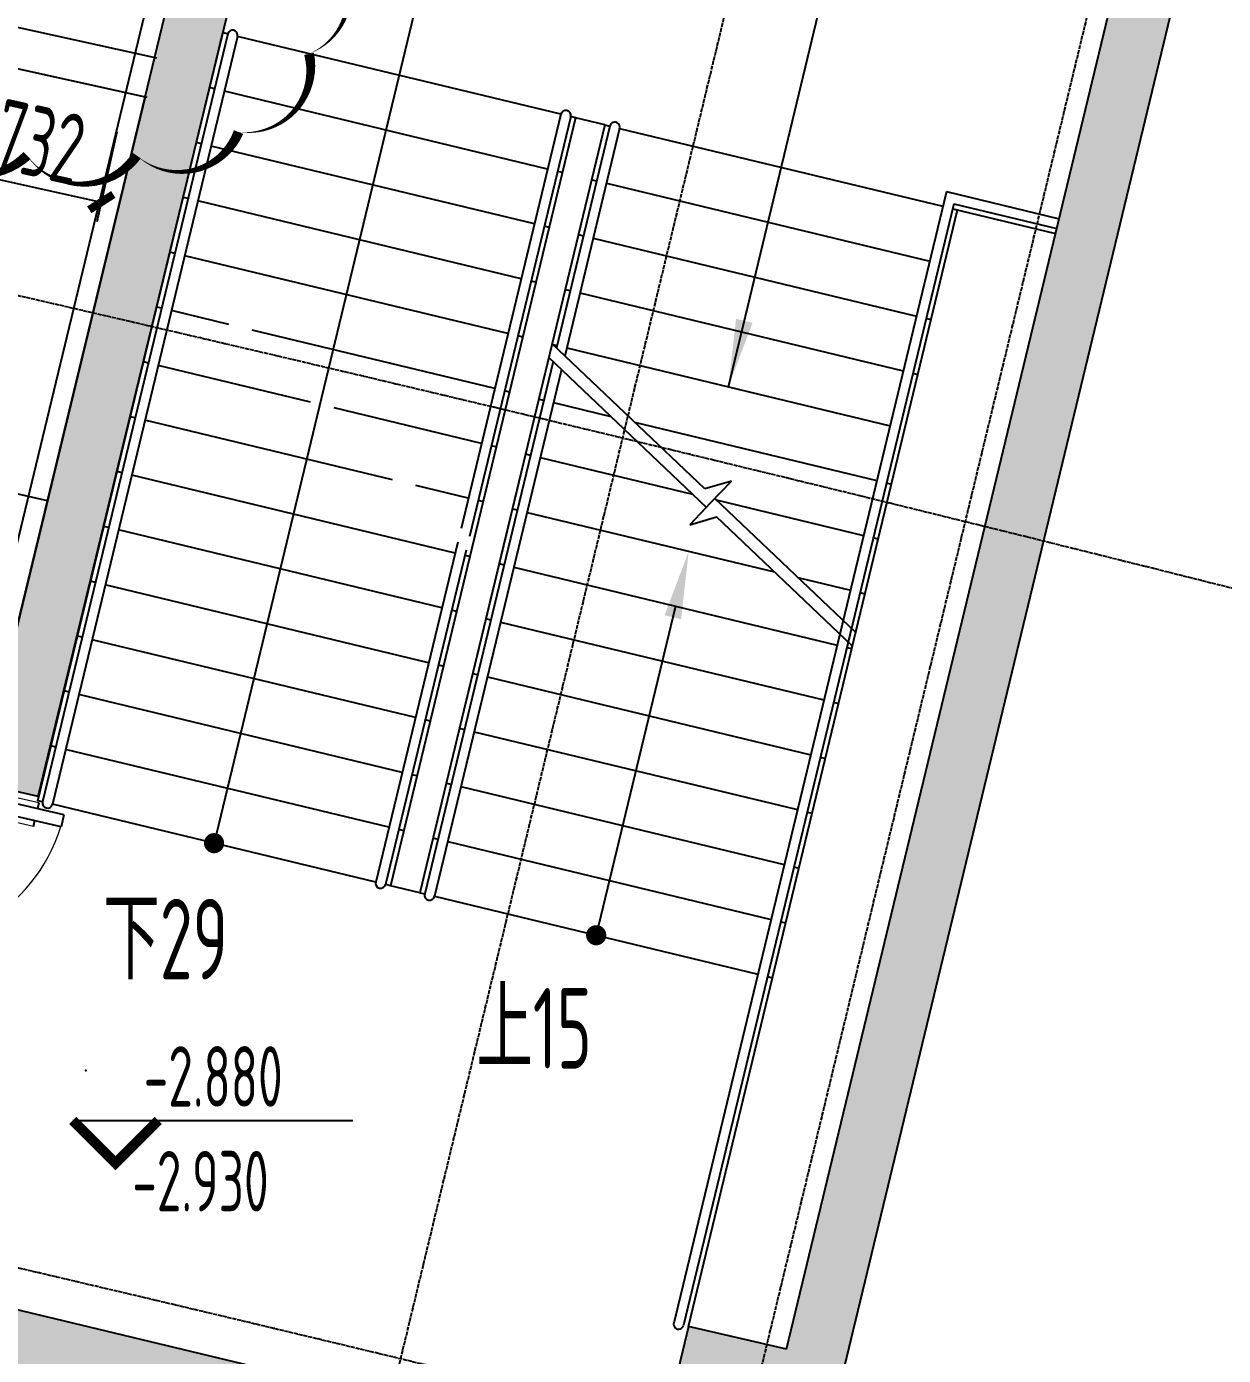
# Model space of a CAD drawing. Header units: millimetres. Extents: x 11639278 to 23698211, y -13072636 to -5537337.
# Drawn here: x 11790478 to 11796416, y -6327378 to -6320783 of the extents above; entities that cross this region are included whole.
import ezdxf
from ezdxf.enums import TextEntityAlignment as Align

# ---------------------------------------------------------------- set-up
doc = ezdxf.new("R2010")
doc.units = ezdxf.units.MM
doc.header["$LTSCALE"] = 10
for name, pattern in [('A2-RI-F1$0$CENTER', [2, 1.25, -0.25, 0.25, -0.25]), ('A2-RI-F1$0$DASHED2', [0.375, 0.25, -0.125]), ('A2-RI-F1$0$DOTE', [2.4200000000000004, 2, -0.2, 0.02, -0.2])]:
    doc.linetypes.add(name, pattern=pattern)
for name, color, linetype in [('A2-RB-F1$0$A-DIMS-100', 1, 'Continuous'), ('A2-RI-F1$0$$1$A-SYMB', 4, 'Continuous'), ('A2-RI-F1$0$A-DOOR', 32, 'Continuous'), ('A2-RI-F1$0$A-GRID', 1, 'A2-RI-F1$0$CENTER'), ('A2-RI-F1$0$A-HATH-GRAY', 8, 'Continuous'), ('A2-RI-F1$0$A-ROOF-EDGE', 2, 'Continuous'), ('A2-RI-F1$0$A-SYMB-AREA', 4, 'Continuous'), ('A2-RI-F1$0$A-SYMB-NAME', 4, 'Continuous'), ('A2-RI-F1$0$A-WALL', 7, 'Continuous'), ('A2-RI-F1$0$AUDIT_D_120618114340-210', 80, 'Continuous'), ('A2-RI-F1$0$AUDIT_D_120618114340-341', 1, 'Continuous'), ('A2-RI-F1$0$AUDIT_D_120618114340-408', 50, 'Continuous'), ('A2-RI-F1$0$WINDOW_TEXT', 7, 'Continuous')]:
    doc.layers.add(name, color=color, linetype=linetype)
doc.layers.add('A2-RI-F1$0$A-X-AREA', color=6, linetype='Continuous', plot=False)
doc.styles.add('A2-RB-F1$0$XD2008', font='hzs.shx', dxfattribs={"width": 0.7, "bigfont": 'hztxt.shx'})
doc.styles.add('A2-RI-F1$0$$22$XD2008', font='hzs.shx', dxfattribs={"width": 0.7, "bigfont": 'hztxt.shx'})
doc.styles.add('A2-RI-F1$0$ECADI', font='hzs.shx', dxfattribs={"width": 0.7, "bigfont": 'hztxt.shx'})
doc.styles.add('A2-RI-F1$0$SIMPLEX', font='simplex.shx', dxfattribs={"width": 0.7})
doc.dimstyles.new('A2-RB-F1$0$XD100$0', dxfattribs={"dimscale": 100, "dimtxt": 3.5, "dimasz": 1, "dimexe": 1, "dimexo": 2, "dimgap": 0.5, "dimtad": 1, "dimdec": 0, "dimdsep": 46, "dimtxsty": 'A2-RB-F1$0$XD2008', "dimblk1": 'A2-RB-F1$0$_ArchTick', "dimblk2": 'A2-RB-F1$0$_ArchTick', "dimsah": 1, "dimcen": 2.5, "dimclrt": 4, "dimaunit": 1, "dimadec": 0, "dimazin": 0, "dimtfac": 1, "dimtdec": 0, "dimtix": 1, "dimtmove": 1, "dimatfit": 3, "dimfxl": 0, "dimtolj": 1, "dimtzin": 0, "dimarcsym": 0})

# ---------------------------------------------------------------- blocks, each defined once
blk = doc.blocks.new('A2-RB-F1$0$_ArchTick')
at = {"color": 0, "linetype": 'ByBlock', "const_width": 0.4}
blk.add_lwpolyline([(-0.5, -0.5), (0.5, 0.5)], dxfattribs=at)
blk = doc.blocks.new('*D751')
at = {"layer": 'A2-RB-F1$0$A-DIMS-100', "color": 0, "lineweight": -2, "transparency": 16777216}
for p, q in [((11790211.48508955, -6321147.082841922), (11790112.5836616, -6321594.108649645)), ((11790925.75222192, -6321305.109600356), (11790826.85079397, -6321752.135408079)), ((11790134.18560727, -6321496.469743758), (11790848.45273965, -6321654.496502192))]:
    blk.add_line(p, q, dxfattribs=at)
at = {"layer": 'Defpoints', "color": 0, "transparency": 16777216}
for p in [(11790254.68898091, -6320951.805030148), (11790968.95611328, -6321109.831788581), (11790848.45273965, -6321654.496502192)]:
    blk.add_point(p, dxfattribs=at)
at = {"layer": 'A2-RB-F1$0$A-DIMS-100', "color": 0, "lineweight": -2, "transparency": 16777216, "xscale": 100, "yscale": 100, "zscale": 100}
for p, rotation in [((11790134.18560727, -6321496.469743758), 167.5246565419004), ((11790848.45273965, -6321654.496502192), 347.5246565419004)]:
    blk.add_blockref('A2-RB-F1$0$_ArchTick', p, dxfattribs=dict(at, rotation=rotation))
at = {"layer": 'A2-RB-F1$0$A-DIMS-100', "color": 4, "transparency": 16777216, "insert": (11790539.92355124, -6321355.795584729), "char_height": 350, "attachment_point": 5, "rotation": 347.5246565419004, "style": 'A2-RB-F1$0$XD2008'}
blk.add_mtext('\\A1;732', dxfattribs=at)
blk = doc.blocks.new('A2-RI-F1$0$$1$ECADI-TAG-HGHT（国标）')
at = {"color": 1}
blk.add_line((-2.121320343559546, 2.121320343559546), (11.76789873223262, 2.121320343559546), dxfattribs=at)
at = {"color": 1, "const_width": 0.5}
blk.add_lwpolyline([(-2.121320343559546, 2.121320343559546), (0, 0), (2.121320343559546, 2.121320343559546)], dxfattribs=at)
at = {"color": 1}
blk.add_point((-1.480769230769231, 4.6), dxfattribs=at)
at = {"style": 'A2-RI-F1$0$$22$XD2008', "width": 0.7}
blk.add_attdef('FL', text='', height=3, dxfattribs=at).set_placement((-2.688785023899595, 2.967328765217609), align=Align.RIGHT)
for tag, p in [('F.F.L.', (2.283611041903605, 2.967328765217609)), ('T.O.S.', (2.283611041903605, -1.104423031572336))]:
    blk.add_attdef(tag, p, '', height=3, dxfattribs=at)
blk = doc.blocks.new('A2-RI-F1$0$$DorLib2D$00000011')
for p, q in [((-0.4666666602065561, 0.4708801651422903), (-0.4666666602065561, -0.06245316819156699)), ((-0.4666666602065561, 0.4708801651422903), (-0.4333333268731963, 0.4708801651422903)), ((-0.4333333268731963, 0.4708801651422903), (-0.4333333268731963, 0.004213498475152733)), ((0.4333333397943449, 0.4708801651422903), (0.4333333397943449, 0.004213498475152733)), ((0.4666666731277047, 0.4708801651422903), (0.4333333397943449, 0.4708801651422903)), ((0.4666666731277047, 0.4708801651422903), (0.4666666731277047, -0.06245316819156699)), ((-0.483333326873236, 0.3962051976975829), (-0.4666666602065561, 0.3962051976975829)), ((-0.4166666602065021, 0.3962051976975829), (-0.4333333268731963, 0.3962051976975829)), ((0.4166666731276649, 0.3962051976975829), (0.4333333397943449, 0.3962051976975829)), ((0.4833333397943989, 0.3962051976975829), (0.4666666731277047, 0.3962051976975829)), ((-0.483333326873236, 0.2345635206386163), (-0.4666666602065561, 0.2345635206386163)), ((-0.4166666602065021, 0.2345635206386163), (-0.4333333268731963, 0.2345635206386163)), ((0.4166666731276649, 0.2345635206386163), (0.4333333397943449, 0.2345635206386163)), ((0.4833333397943846, 0.2345635206386163), (0.4666666731277047, 0.2345635206386163)), ((-0.4999999935399302, 0.004213498475152733), (-0.4333333268731963, 0.004213498475152733)), ((-0.499999993539916, 0.004213498475181154), (-0.4999999935399302, -0.06245316819156699)), ((0.5000000064610788, 0.004213498475152733), (0.4333333397943449, 0.004213498475152733)), ((0.5000000064610788, 0.004213498475181154), (0.5000000064610788, -0.06245316819156699)), ((-0.4999999935399302, -0.06245316819156699), (-0.4666666602065561, -0.06245316819156699)), ((0.5000000064610788, -0.06245316819156699), (0.4666666731277047, -0.06245316819156699))]:
    blk.add_line(p, q)
at = {"lineweight": 13}
for p, q in [((-0.483333326873236, 0.3962051976975829), (-0.483333326873236, 0.2345635206386163)), ((-0.4166666602065021, 0.3962051976975829), (-0.4166666602065021, 0.2345635206386163)), ((0.4166666731276649, 0.3962051976975829), (0.4166666731276649, 0.2345635206386163)), ((0.4833333397943989, 0.3962051976975829), (0.4833333397943846, 0.2345635206386163))]:
    blk.add_line(p, q, dxfattribs=at)
for centre, start, end in [((-0.4666666602065561, 0.004213498475152733), 0, 85.90395624167282), ((0.4666666731277047, 0.004213498475152733), 94.09604375832718, 180)]:
    blk.add_arc(centre, 0.4666666666671333, start, end, dxfattribs=at)
blk = doc.blocks.new('A2-RI-F1$0$door-doublewing')
at = {"layer": 'A2-RI-F1$0$A-DOOR', "color": 4, "xscale": -0.9999999999999998, "rotation": 180}
blk.add_blockref('A2-RI-F1$0$$DorLib2D$00000011', (-6.460084023274248e-09, -0.02911983485822134), dxfattribs=at)
at = {"layer": 'A2-RI-F1$0$WINDOW_TEXT', "style": 'A2-RI-F1$0$SIMPLEX', "flags": 9}
blk.add_attdef('A', text='', height=0.9999999999999998, dxfattribs=at).set_placement((0, 1.5), align=Align.MIDDLE)
blk = doc.blocks.new('A2-RI-F1$0$5erhfh')
at = {"layer": 'A2-RI-F1$0$A-SYMB-AREA', "style": 'A2-RI-F1$0$ECADI', "width": 0.7}
blk.add_attdef('340M2', text='', height=2.5, dxfattribs=at).set_placement((0, 1.25), align=Align.MIDDLE_LEFT)
at = {"layer": 'A2-RI-F1$0$A-SYMB-NAME', "style": 'A2-RI-F1$0$ECADI', "width": 0.7}
blk.add_attdef('CHINESENAME', (-12.29193252821193, 3.0875), '', height=4.5, dxfattribs=at)
blk = doc.blocks.new('A2-RI-F1')
at = {"layer": 'A2-RI-F1$0$A-HATH-GRAY', "ltscale": 3}
h = blk.add_hatch(color=256, dxfattribs=at)
h.paths.add_polyline_path([(11790116.08440735, -6326355.420583756), (11789336.48704571, -6326175.721999056), (11789104.02789268, -6327140.176331323), (11789881.7562484, -6327327.629271274)], flags=17)
h.paths.add_polyline_path([(11784982.07750059, -6317845.927547015), (11785569.17010833, -6317969.710703944), (11785692.95326526, -6317382.618096206), (11785105.86065752, -6317258.834939277)])
h.paths.add_polyline_path([(11783331.63540817, -6325673.828983516), (11783918.72801591, -6325797.612140444), (11784042.51117283, -6325210.519532707), (11783455.4185651, -6325086.736375777)], flags=17)
h.paths.add_polyline_path([(11787538.95659537, -6310566.061386202), (11786168.76169603, -6310278.714510296), (11785797.41200836, -6312039.993362097), (11787167.60690771, -6312327.340238004)])
h.paths.add_polyline_path([(11778410.62245153, -6308757.447392059), (11777032.7416437, -6308509.562804598), (11776712.11847465, -6310280.778366802), (11778089.99928248, -6310528.662954263)])
h.paths.add_polyline_path([(11790242.3600651, -6324537.328204209), (11791465.11188933, -6319482.900487989), (11790976.76614521, -6319370.335921482), (11791211.09430416, -6318398.12723396), (11791992.60684113, -6318578.287661324), (11790534.71163159, -6324604.715762605)])
edge = h.paths.add_edge_path()
edge.add_arc((11715428.67205148, -6654719.330084357), 328247.9795160223, 79.92266014707627, 81.00674811684888, ccw=False)
edge.add_line((11772864.63270262, -6331535.409567832), (11773061.22478829, -6330451.810558354))
edge.add_line((11773061.22478829, -6330451.810558354), (11774438.40910733, -6330701.106125399))
edge.add_line((11774438.40910733, -6330701.106125399), (11774242.24376963, -6331784.782944146))
edge.add_arc((11720000.66023522, -6627501.219028139), 300649.8959829168, 78.2274827493768, 79.60609913589502, ccw=False)
edge.add_line((11781341.20636825, -6333175.383677858), (11781568.29230941, -6332098.352867032))
edge.add_line((11781568.29230941, -6332098.352867032), (11782938.28711665, -6332386.645067665))
edge.add_line((11782938.28711665, -6332386.645067665), (11782711.08888637, -6333464.210995262))
edge.add_arc((11720000.66025055, -6627501.218953365), 300649.8959065875, 77.05850786861481, 77.96068022842718, ccw=False)
edge.add_line((11787332.99463505, -6334488.050896065), (11787450.15923036, -6334001.944412149))
edge.add_line((11787450.15923036, -6334001.944412149), (11788229.75659201, -6334181.64299685))
edge.add_line((11788229.75659201, -6334181.64299685), (11788112.58213476, -6334667.770404884))
edge.add_line((11788112.58213476, -6334667.770404884), (11791758.17982042, -6335546.492573418))
edge.add_line((11791758.17982042, -6335546.492573418), (11791875.34972358, -6335060.364067676))
edge.add_line((11791875.34972358, -6335060.364067676), (11792167.69873419, -6335127.751036939))
edge.add_line((11792167.69873419, -6335127.751036939), (11793115.12148292, -6331196.970241321))
edge.add_line((11793115.12148292, -6331196.970241321), (11789518.12823036, -6330329.998559081))
edge.add_line((11789518.12823036, -6330329.998559081), (11789588.42323071, -6330038.350461305))
edge.add_line((11789588.42323071, -6330038.350461305), (11792893.76428709, -6330835.029860979))
edge.add_line((11792893.76428709, -6330835.029860979), (11793527.30042168, -6328206.553466046))
edge.add_line((11793527.30042168, -6328206.553466046), (11790221.95518572, -6327409.877326669))
edge.add_line((11790221.95518572, -6327409.877326669), (11790291.81084261, -6327117.872597164))
edge.add_line((11790291.81084261, -6327117.872597164), (11793598.84220926, -6327909.006524483))
edge.add_line((11793598.84220926, -6327909.006524483), (11793761.62991507, -6327234.339242093))
edge.add_line((11793761.62991507, -6327234.339242093), (11794248.8782661, -6327346.650857532))
edge.add_line((11794248.8782661, -6327346.650857532), (11795889.11156035, -6320541.454822238))
edge.add_line((11795889.11156035, -6320541.454822238), (11795401.86320933, -6320429.143206801))
edge.add_line((11795401.86320933, -6320429.143206801), (11795636.30384598, -6319456.961643168))
edge.add_line((11795636.30384598, -6319456.961643168), (11796415.78872992, -6319636.63310398))
edge.add_line((11796415.78872992, -6319636.63310398), (11794305.0862716, -6328393.767867261))
edge.add_line((11794305.0862716, -6328393.767867261), (11793818.89614066, -6328277.065346335))
edge.add_line((11793818.89614066, -6328277.065346335), (11793208.84808423, -6330808.106095122))
edge.add_line((11793208.84808423, -6330808.106095122), (11793694.92826932, -6330925.264351713))
edge.add_line((11793694.92826932, -6330925.264351713), (11792418.74809936, -6336220.03325031))
edge.add_arc((11720132.33392726, -6626770.158887025), 299407.249714115, 76.02894159591493, 81.04323988807005)
edge.add_line((11766746.75925568, -6331013.846135003), (11766739.78624526, -6330506.692948949))
h = blk.add_hatch(color=256, dxfattribs=at)
h.paths.add_polyline_path([(11789588.42323071, -6330038.350461306), (11788859.30298631, -6329862.612960435), (11788742.12812596, -6330348.762033193), (11789130.99227691, -6330442.488614823), (11789177.87216318, -6330247.987736622), (11789518.12823036, -6330329.998559063)], flags=17)
h.paths.add_polyline_path([(11788859.30298632, -6329862.612960435), (11788762.0962433, -6329839.183532687), (11788644.92137779, -6330325.332626819), (11788742.12812596, -6330348.762033195)], flags=17)
h.paths.add_polyline_path([(11790292.30745917, -6327117.991401661), (11789951.91185505, -6327036.559301008), (11789881.75624841, -6327327.629271275), (11790222.01240403, -6327409.639932502)], flags=17)
h.paths.add_polyline_path([(11796415.78872645, -6319636.633118346), (11795636.30384252, -6319456.961657535), (11795401.86320586, -6320429.143221168), (11795889.11155689, -6320541.454836603), (11794248.87826264, -6327346.650871899), (11793761.6299116, -6327234.339256461), (11793598.8422058, -6327909.006538849), (11790291.81083914, -6327117.872611531), (11790221.95518226, -6327409.877341036), (11793527.30041822, -6328206.553480412), (11792893.76428362, -6330835.029875345), (11789588.42322724, -6330038.350475671), (11789518.12822689, -6330329.998573448), (11793115.12147946, -6331196.970255687), (11792167.69873073, -6335127.751051307), (11791875.34972011, -6335060.364082042), (11791758.17981695, -6335546.492587783), (11788112.58213129, -6334667.770419251), (11788229.75658854, -6334181.643011217), (11787450.1592269, -6334001.944426516), (11787332.99463159, -6334488.050910432, 0.003936489857834131), (11782711.08888291, -6333464.211009629), (11782938.28711318, -6332386.645082031), (11781568.29230594, -6332098.3528814), (11781341.20636478, -6333175.383692225, 0.006015421321692908), (11774242.24376616, -6331784.782958512), (11774438.40910387, -6330701.106139766), (11773061.22478482, -6330451.810572721), (11772864.63269915, -6331535.409582199, 0.004730261393427153), (11766739.78472158, -6330506.582396614), (11766746.75925222, -6331013.84614937, -0.02188249548002499), (11792418.74809589, -6336220.033264677), (11793694.92826585, -6330925.264366079), (11793208.84808077, -6330808.106109488), (11793818.89613719, -6328277.065360703), (11794305.08626814, -6328393.767881627)])
at = {"layer": 'A2-RI-F1$0$A-GRID', "linetype": 'A2-RI-F1$0$DOTE', "ltscale": 3000}
blk.add_line((11793700.88847131, -6309775.264128854), (11787757.94305555, -6334432.066745132), dxfattribs=at)
at = {"layer": 'A2-RI-F1$0$A-GRID', "linetype": 'A2-RI-F1$0$DOTE'}
for p, q in [((11790201.8659185, -6336242.076028209), (11796425.33640154, -6310421.397466693)), ((11791901.94895714, -6336657.098659303), (11798125.1768136, -6310837.426735946))]:
    blk.add_line(p, q, dxfattribs=at)
for radius, end in [(313399.9999999902, 81.42148232586808), (308699.9999999902, 81.42203901783473), (304099.9999999902, 81.42260052784437)]:
    blk.add_arc((11720000.63904913, -6627501.320939044), radius, 75.58928457788856, end, dxfattribs=at)
at = {"layer": 'A2-RI-F1$0$A-HATH-GRAY', "linetype": 'A2-RI-F1$0$DASHED2', "extrusion": (0, 0, -1)}
for p, q in [((11792770.40831288, -6323024.761179792), (11792513.26796099, -6324091.615821127)), ((11792916.23236728, -6323059.908656505), (11792659.09201545, -6324126.763297851))]:
    blk.add_line(p, q, dxfattribs=at)
at = {"layer": 'A2-RI-F1$0$A-ROOF-EDGE'}
blk.add_line((11790580.97326829, -6323137.619837098), (11788173.45002095, -6322582.681427264), dxfattribs=at)
at = {"layer": 'A2-RI-F1$0$A-WALL'}
for p, q in [((11790534.71163159, -6324604.715762605), (11791992.61151359, -6318578.268347003)), ((11790242.3600651, -6324537.328204209), (11791465.11188933, -6319482.900487989)), ((11794305.0862716, -6328393.76786726), (11796415.78872992, -6319636.633103981)), ((11794248.8782661, -6327346.650857532), (11795889.11156035, -6320541.454822238)), ((11790295.95429674, -6320756.098321688), (11791122.00991562, -6320938.857524539)), ((11790254.68898091, -6320951.805030147), (11791074.97399915, -6321133.287526748)), ((11793347.34328627, -6321271.126004365), (11793201.55069422, -6321235.986110916)), ((11790534.71163159, -6324604.715762605), (11789740.78876432, -6324421.715123262)), ((11792428.8540234, -6325082.002211913), (11792283.02996887, -6325046.854735176)), ((11790292.30745917, -6327117.991401664), (11793598.84220926, -6327909.006524483))]:
    blk.add_line(p, q, dxfattribs=at)
at = {"layer": 'A2-RI-F1$0$A-WALL', "extrusion": (0, 0, -1)}
for p, q in [((11793201.55069422, -6321235.986110916), (11792283.02996887, -6325046.854735173)), ((11793347.37474862, -6321271.133587628), (11792428.8540234, -6325082.002211913))]:
    blk.add_line(p, q, dxfattribs=at)
at = {"layer": 'A2-RI-F1$0$A-WALL', "ltscale": 3}
for p, q in [((11793761.62991507, -6327234.339242093), (11793599.00761348, -6327909.046093775)), ((11794248.8782661, -6327346.650857532), (11793761.62991507, -6327234.339242093))]:
    blk.add_line(p, q, dxfattribs=at)
at = {"layer": 'A2-RI-F1$0$A-X-AREA'}
blk.add_lwpolyline([(11785040.75692918, -6333970.733768817), (11785819.55882014, -6330642.587119502), (11786446.19202148, -6330774.451462088), (11788182.08200619, -6322541.742993057), (11786033.87623178, -6322066.685453433), (11786446.59845271, -6320109.290829628), (11791066.31852468, -6321131.372561729), (11790289.38967666, -6324342.924264331), (11789785.71117737, -6324226.825470929), (11789104.02789268, -6327140.176331323), (11790222.01231072, -6327409.640319638), (11789588.42280821, -6330038.350359473), (11789053.73503077, -6329909.476379937), (11788034.8572516, -6334136.718350675), (11787450.15923036, -6334001.944412149), (11787332.99463506, -6334488.050896057)], close=True, dxfattribs=at)
at = {"layer": 'A2-RI-F1$0$AUDIT_D_120618114340-210', "extrusion": (0, 0, -1)}
for p, q in [((11791475.96601964, -6320820.074302448), (11790557.44532219, -6324630.942934182)), ((11791524.57403786, -6320831.79012785), (11790606.05334045, -6324642.658759404)), ((11793128.63866695, -6321218.412372827), (11792633.17186159, -6323274.064303894)), ((11793177.24668516, -6321230.128198226), (11792675.01574471, -6323313.843981849)), ((11793371.67875764, -6321276.991500495), (11793106.19254414, -6322378.472450773)), ((11793420.28677577, -6321288.707326251), (11793148.03642726, -6322418.252128729)), ((11795041.92514093, -6321602.417555845), (11793688.54264937, -6327217.492496772)), ((11795078.81733312, -6321662.741399693), (11793737.26748448, -6327228.723658316)), ((11793089.95862002, -6322445.825696479), (11792453.15803229, -6325087.860125505)), ((11793131.80250313, -6322485.605374434), (11792501.76605047, -6325099.575951084)), ((11792616.93793746, -6323341.417549605), (11792210.11794141, -6325029.280997605)), ((11792658.78182057, -6323381.197227563), (11792258.72595959, -6325040.996823187))]:
    blk.add_line(p, q, dxfattribs=at)
at = {"layer": 'A2-RI-F1$0$AUDIT_D_120618114340-210'}
for p, q in [((11795041.92514093, -6321602.417555845), (11795600.91732109, -6321737.149545225)), ((11795078.81733312, -6321662.741399693), (11795589.20149552, -6321785.757563401))]:
    blk.add_line(p, q, dxfattribs=at)
for centre, start, end in [((11791500.23857037, -6320825.924632937), 346.4486631221345, 166.4486631221344), ((11793152.91121367, -6321224.262702347), 346.4486631221345, 166.4486631221344), ((11793395.98276673, -6321282.849413285), 346.4486631221318, 166.4486631221319), ((11790581.74933132, -6324636.800846795), 166.4486635102657, 346.4486635102657), ((11792234.4219505, -6325035.138910398), 166.4486630702566, 346.4486630702565), ((11792477.46204137, -6325093.718038295), 166.4486631221319, 346.4486631221318), ((11793712.96347539, -6327222.865745538), 166.4486631221296, 346.4486631221297)]:
    blk.add_arc(centre, 25.00000000066892, start, end, dxfattribs=at)
at = {"layer": 'A2-RI-F1$0$AUDIT_D_120618114340-341', "extrusion": (-4.507961200650763e-08, -5.692742644078108e-08, -0.9999999999999974)}
blk.add_line((11792574.97071201, -6319994.604697453, -8.399561480841831e-05), (11791408.08706327, -6324835.97049995), dxfattribs=at)
at = {"layer": 'A2-RI-F1$0$AUDIT_D_120618114340-341', "extrusion": (1.41944008140533e-08, -7.121391918268377e-08, -0.9999999999999974)}
blk.add_line((11793959.88571197, -6322570.838186915, 2.347524332843576e-05), (11794470.68741689, -6320451.529556051, -0.0001202028265961663), dxfattribs=at)
at = {"layer": 'A2-RI-F1$0$AUDIT_D_120618114340-341', "extrusion": (0, 0, -1)}
for p, q in [((11793842.2525388, -6323078.221789537), (11793085.27060262, -6322358.582611836)), ((11793851.12494455, -6323169.442842022), (11793069.0366785, -6322425.935857542)), ((11793975.14570655, -6323038.986525227), (11793842.2525388, -6323078.221789537)), ((11793871.79507155, -6323147.700122555), (11793975.14570655, -6323038.986525227)), ((11793871.79507155, -6323147.700122555), (11793768.44443654, -6323256.413719887)), ((11794591.65039504, -6323790.651018378), (11793892.46519854, -6323125.957403093)), ((11793768.44443654, -6323256.413719887), (11793901.33760429, -6323217.178455575)), ((11794575.41647091, -6323858.004264089), (11793901.33760429, -6323217.178455575))]:
    blk.add_line(p, q, dxfattribs=at)
at = {"layer": 'A2-RI-F1$0$AUDIT_D_120618114340-341', "extrusion": (2.240107827581096e-30, 5.381212110699489e-30, -1)}
blk.add_line((11793697.4565993, -6323659.659234695, 0.0001875008762728901), (11793303.79835024, -6325292.887073082), dxfattribs=at)
at = {"layer": 'A2-RI-F1$0$AUDIT_D_120618114340-341', "extrusion": (-4.507961200650763e-08, -5.692742644078108e-08, -0.9999999999999974), "const_width": 49.99999999999996, "elevation": -0.1714031993900625}
blk.add_lwpolyline([(-11791413.94314602, -6324811.666049772, -1), (-11791402.22733375, -6324860.274071158, -1)], format="xyb", close=True, dxfattribs=at)
at = {"layer": 'A2-RI-F1$0$AUDIT_D_120618114340-341', "extrusion": (2.240107827581096e-30, 5.381212110699489e-30, -1), "const_width": 49.99999999999999}
blk.add_lwpolyline([(-11793309.65625571, -6325268.58306557, 1), (-11793297.94044326, -6325317.191086908, 1)], format="xyb", close=True, dxfattribs=at)
at = {"layer": 'A2-RI-F1$0$AUDIT_D_120618114340-341', "extrusion": (2.240107827528734e-30, 5.381212110721286e-30, -1)}
blk.add_solid([(-11794079.68072969, -6322253.330646484), (-11793997.8949764, -6322233.618127441), (-11793959.88459192, -6322570.838060796)], dxfattribs=at)
at = {"layer": 'A2-RI-F1$0$AUDIT_D_120618114340-341', "extrusion": (2.240107827581096e-30, 5.381212110699489e-30, -1)}
blk.add_solid([(-11793643.26124638, -6323704.959857969), (-11793725.04699968, -6323724.672377011), (-11793763.05738417, -6323387.452443654)], dxfattribs=at)
at = {"layer": 'A2-RI-F1$0$AUDIT_D_120618114340-408'}
for p, q in [((11790533.14131282, -6324625.085021425), (11791451.66203835, -6320814.216396452)), ((11791475.93456129, -6320820.066720148), (11791451.66203835, -6320814.216396452)), ((11793128.60720458, -6321218.404789558), (11791524.5425795, -6320831.782545549)), ((11791410.3574004, -6321092.279205203), (11791386.05340308, -6321086.42129534)), ((11793063.03004168, -6321490.617274132), (11791458.96541862, -6321103.995030603)), ((11793201.51923186, -6321235.97852765), (11793177.21522279, -6321230.120614959)), ((11793347.34328628, -6321271.126004366), (11793371.67875764, -6321276.991500495)), ((11793420.28677577, -6321288.707326253), (11795024.35140202, -6321675.329582981)), ((11791344.74877815, -6321364.484107228), (11791320.44478082, -6321358.626197365)), ((11792997.42141943, -6321762.822176157), (11791393.35679637, -6321376.199932628)), ((11793135.94206897, -6321508.191012222), (11793111.6380599, -6321502.333099529)), ((11793281.76612538, -6321543.338489413), (11793306.0701344, -6321549.196402285)), ((11793354.67815253, -6321560.912228039), (11794958.74276372, -6321947.534481137)), ((11791279.1401559, -6321636.689009254), (11791254.83615857, -6321630.831099391)), ((11792931.81279718, -6322035.027078182), (11791327.74817412, -6321648.404834654)), ((11793761.62991507, -6327234.339242093), (11795097.2634014, -6321692.903314913)), ((11795072.95942016, -6321687.045408739), (11795583.34358273, -6321810.061572491)), ((11795072.95942016, -6321687.04540874), (11795097.2634014, -6321692.903314913)), ((11793070.33344672, -6321780.395914247), (11793046.02943764, -6321774.538001554)), ((11793216.15750213, -6321815.543391205), (11793240.46151116, -6321821.401304076)), ((11793289.06952929, -6321833.117129831), (11794893.13415153, -6322219.739385589)), ((11791213.53153465, -6321908.893911519), (11791189.22754534, -6321903.03600359)), ((11792866.20417392, -6322307.231979966), (11791262.13955287, -6321920.60973692)), ((11793004.72482447, -6322052.600816273), (11792980.42081539, -6322046.74290358)), ((11793150.54887889, -6322087.748292987), (11793174.85288792, -6322093.606205857)), ((11793223.46090605, -6322105.322031613), (11794827.52552628, -6322491.944286889)), ((11791147.92291341, -6322181.098813786), (11791123.61891407, -6322175.240903441)), ((11791480.8063268, -6322261.332571371), (11791196.53093162, -6322192.814639186)), ((11794941.74216966, -6322231.455211346), (11794966.04616594, -6322237.313121143)), ((11792800.59555066, -6322579.436881746), (11791597.46556978, -6322289.450552158)), ((11792939.11620122, -6322324.805718058), (11792914.81219213, -6322318.947805364)), ((11793084.94025565, -6322359.953194777), (11793109.24426468, -6322365.811107648)), ((11793157.85228281, -6322377.526933402), (11794761.91690103, -6322764.149188192)), ((11791082.31429216, -6322453.303716053), (11791058.01029182, -6322447.445805467)), ((11791886.67042091, -6322647.174939582), (11791130.92231038, -6322465.019541456)), ((11794876.13354441, -6322503.660112646), (11794900.4375417, -6322509.518022687)), ((11792873.50757797, -6322597.010619839), (11792849.20356888, -6322591.152707146)), ((11792734.98692741, -6322851.641783528), (11792003.32966388, -6322675.292920368)), ((11793019.3316324, -6322632.158096558), (11793043.63564144, -6322638.01600943)), ((11793092.24365957, -6322649.731835189), (11793376.51902999, -6322718.24976361)), ((11791016.70567091, -6322725.508618319), (11790992.40166957, -6322719.650707493)), ((11792292.53451502, -6323033.017307793), (11791065.31368913, -6322737.224443722)), ((11793493.17827424, -6322746.367745604), (11794696.30827579, -6323036.354089494)), ((11792807.89895471, -6322869.215521622), (11792783.59494563, -6322863.357608928)), ((11792953.72300916, -6322904.362998345), (11792978.0270182, -6322910.220911217)), ((11793026.63503633, -6322921.936736972), (11793782.38312925, -6323104.092136711)), ((11790951.09704967, -6322997.713520587), (11790926.79304732, -6322991.855609515)), ((11792603.7696809, -6323396.05158709), (11790999.70506789, -6323009.429345988)), ((11792669.37830416, -6323123.846685311), (11792409.19375801, -6323061.13528858)), ((11794744.91629392, -6323048.069915253), (11794769.22029321, -6323053.927825776)), ((11792742.29033146, -6323141.420423406), (11792717.98632237, -6323135.562510711)), ((11793899.04237349, -6323132.210118703), (11794630.69965054, -6323308.558990798)), ((11792888.11438592, -6323176.56790013), (11792912.41839497, -6323182.425813005)), ((11792961.02641309, -6323194.141638762), (11794188.24722851, -6323489.934509816)), ((11790885.48842842, -6323269.918422855), (11790861.18442507, -6323264.060511541)), ((11792538.16105765, -6323668.256488875), (11790934.09644664, -6323281.634248253)), ((11794679.30766867, -6323320.274816555), (11794703.61166896, -6323326.13272732)), ((11792676.68170821, -6323413.625325186), (11792652.37769912, -6323407.767412492)), ((11792822.50576268, -6323448.772801912), (11792846.80977172, -6323454.630714788)), ((11792895.41778986, -6323466.346540545), (11794499.48240004, -6323852.968793401)), ((11790819.87980718, -6323542.123325119), (11790795.57580283, -6323536.265413566)), ((11792472.55243439, -6323940.461390655), (11790868.48782539, -6323553.839150521)), ((11794304.90647276, -6323518.052491812), (11794565.09102529, -6323580.7638921)), ((11794613.69904342, -6323592.479717857), (11794638.00304472, -6323598.337628863)), ((11792611.07308496, -6323685.830226973), (11792586.76907586, -6323679.972314278)), ((11792756.89713943, -6323720.977703701), (11792781.20114849, -6323726.835616576)), ((11792829.80916661, -6323738.551442333), (11794433.87377479, -6324125.173694699)), ((11790754.27118593, -6323814.328227387), (11790729.96718057, -6323808.47031559)), ((11792406.94381113, -6324212.666292439), (11790802.87920415, -6323826.044052791)), ((11794548.09041817, -6323864.684619159), (11794572.39442047, -6323870.542530405)), ((11792545.4644617, -6323958.035128755), (11792521.16045261, -6323952.177216057)), ((11792691.28851619, -6323993.182605485), (11792715.59252525, -6323999.040518361)), ((11792764.20054338, -6324010.75634412), (11794368.26514954, -6324397.378596005)), ((11790688.66256468, -6324086.533129653), (11790664.35855833, -6324080.675217615)), ((11792341.33518788, -6324484.871194222), (11790737.2705829, -6324098.248955055)), ((11794482.48179292, -6324136.889520462), (11794506.78579623, -6324142.74743195)), ((11792479.85583846, -6324230.240030538), (11792455.55182935, -6324224.38211784)), ((11792625.67989295, -6324265.38750727), (11792649.98390201, -6324271.245420148)), ((11792698.59192014, -6324282.961245907), (11794302.65652429, -6324669.583497309)), ((11790623.05394344, -6324358.738031922), (11790598.74993607, -6324352.880119641)), ((11792275.72656463, -6324757.076096004), (11790671.66196166, -6324370.453857325)), ((11794416.87316767, -6324409.09442176), (11794441.17717198, -6324414.952333494)), ((11792414.2472152, -6324502.444932324), (11792389.9432061, -6324496.587019623)), ((11792560.07126971, -6324537.592409058), (11792584.37527877, -6324543.450321934)), ((11792632.9832969, -6324555.166147693), (11794237.04789905, -6324941.788398609)), ((11790557.44532219, -6324630.942934187), (11790533.14131282, -6324625.085021425)), ((11792210.11794137, -6325029.280997787), (11790606.05334041, -6324642.65875959)), ((11794351.26454243, -6324681.299323064), (11794375.56854774, -6324687.157235038)), ((11792348.63859195, -6324774.649834107), (11792324.33458284, -6324768.791921407)), ((11792494.46264646, -6324809.797310843), (11792518.76665553, -6324815.655223723)), ((11792567.37467366, -6324827.371049478), (11794171.4392738, -6325213.993299914)), ((11794285.65591718, -6324953.504224367), (11794309.9599235, -6324959.362136583)), ((11792283.0299687, -6325046.854735889), (11792258.72595959, -6325040.996823187)), ((11792428.85402322, -6325082.002212628), (11792453.15803229, -6325087.860125505)), ((11792501.76605042, -6325099.575951266), (11794105.83064855, -6325486.198201214)), ((11794220.04729193, -6325225.709125671), (11794244.35129925, -6325231.567038127)), ((11794154.43866669, -6325497.914026973), (11794178.74267601, -6325503.771939912))]:
    blk.add_line(p, q, dxfattribs=at)
at = {"layer": 'Defpoints'}
blk.add_lwpolyline([(11789897.10686253, -6321306.912205646, 0, 50, 0.52056705), (11790480.13635051, -6321423.437616645, 0, 50, 0.52056705), (11790480.13635051, -6321423.437616646, 0, 50, 0.52056705), (11791024.31454255, -6321423.437616645, 0, 50, 0.52056705), (11791024.31454255, -6321423.437616646, 0, 50, 0.52056705), (11791529.61543377, -6321306.912205646, 0, 50, 0.52056705), (11791529.61543377, -6321306.912205646, 0, 50, 0.52056705), (11791879.43312657, -6320918.462302052, 0, 50, 0.52056705), (11791879.43312657, -6320918.462302052, 0, 50, 0.52056705), (11791996.06502904, -6320413.475037359, 0, 50, 0.52056705)], format="xyseb", dxfattribs=at)
ref = blk.add_blockref('A2-RI-F1$0$5erhfh', (11792088.03046191, -6325821.033977944), dxfattribs=dict(xscale=100, yscale=100, zscale=100))
ref.add_attrib('CHINESENAME', '下29', (11790858.83720911, -6325512.283977825), dxfattribs={"layer": 'A2-RI-F1$0$A-SYMB-NAME', "height": 400, "style": 'A2-RI-F1$0$ECADI', "width": 0.7})
ref = blk.add_blockref('A2-RI-F1$0$5erhfh', (11793938.22868055, -6326263.759829226, -6.250029245267184e-05), dxfattribs=dict(xscale=100, yscale=100, zscale=100))
ref.add_attrib('CHINESENAME', '上15', (11792709.03542775, -6325955.009829107, -6.250029245267184e-05), dxfattribs={"layer": 'A2-RI-F1$0$A-SYMB-NAME', "height": 400, "style": 'A2-RI-F1$0$ECADI', "width": 0.7})
at = {"layer": 'A2-RI-F1$0$$1$A-SYMB'}
ref = blk.add_blockref('A2-RI-F1$0$$1$ECADI-TAG-HGHT（国标）', (11790919.13978962, -6326423.76348125), dxfattribs=dict(at, xscale=99.99999999938882, yscale=99.99999999938882, zscale=99.99999999938882))
ref.add_attrib('F.F.L.', '-2.880', (11791059.01646533, -6326143.75375677), dxfattribs={"layer": '0', "height": 300, "style": 'A2-RI-F1$0$$22$XD2008', "width": 0.6999999999999998})
ref.add_attrib('T.O.S.', '-2.930', (11791002.10693122, -6326663.47737248), dxfattribs={"layer": '0', "height": 300, "style": 'A2-RI-F1$0$$22$XD2008', "width": 0.6999999999999998})
at = {"layer": 'A2-RI-F1$0$A-DOOR', "xscale": -1799.999999998866, "yscale": 1800.000000004293, "zscale": 1800, "rotation": 77.01993270181947}
blk.add_blockref('A2-RI-F1$0$door-doublewing', (11789597.10480087, -6325312.195285113), dxfattribs=at)
blk = doc.blocks.new('A2-RB-F1')
at = {"layer": 'A2-RB-F1$0$A-DIMS-100'}
dim = blk.add_aligned_dim(p1=(11790254.68898091, -6320951.805030147), p2=(11790968.95611328, -6321109.83178858), distance=-557.8357404381214, dimstyle='A2-RB-F1$0$XD100$0', dxfattribs=at)
dim.commit()
dim.dimension.update_dxf_attribs({"geometry": '*D751', "text_midpoint": (11790539.92355124, -6321355.795584729)})

msp = doc.modelspace()

# ---------------------------------------------------------------- block references
for name in ['A2-RI-F1', 'A2-RB-F1']:
    msp.add_blockref(name, (0, 0))

doc.saveas('drawing.dxf')
